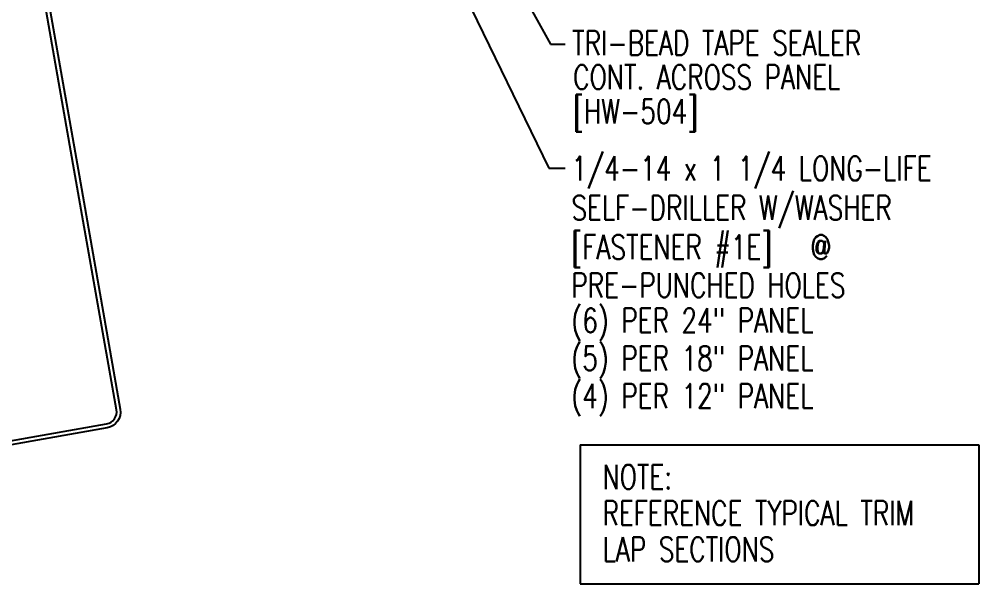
# Model space of a CAD drawing. Extents: x 0.1 to 45.2, y 9.8 to 35.6.
# Drawn here: x 11.17 to 25.97, y 9.78 to 18.48 of the extents above; entities that cross this region are included whole.
import ezdxf

# ---------------------------------------------------------------- set-up
doc = ezdxf.new("R2010")
doc.units = 0
doc.header["$LTSCALE"] = 4
doc.header["$MEASUREMENT"] = 0
doc.layers.get('0').update_dxf_attribs({"linetype": 'CONTINUOUS'})
for name, color, linetype in [('DIM', 2, 'CONTINUOUS'), ('STLA', 10, 'CONTINUOUS'), ('TEXT', 2, 'CONTINUOUS')]:
    doc.layers.add(name, color=color, linetype=linetype)
doc.styles.add('TEXT1', font='ROMANS.shx', dxfattribs={"width": 0.75, "height": 0.375})
doc.dimstyles.new('DETAIL$7', dxfattribs={"dimscale": 4, "dimtxt": 0.09375, "dimasz": 0.125, "dimexe": 0.0625, "dimexo": 0.125, "dimgap": 0.0625, "dimtad": 1, "dimdec": 4, "dimzin": 3, "dimdsep": 46, "dimlunit": 4, "dimtxsty": 'TEXT1', "dimblk": 'ARCHTICK', "dimcen": 0.0625, "dimclrd": 7, "dimclre": 7, "dimclrt": 2, "dimadec": 0, "dimazin": 0, "dimtfac": 1, "dimtdec": 4, "dimtmove": 0, "dimatfit": 3, "dimfxl": 0, "dimfrac": 2, "dimtolj": 1, "dimtzin": 3, "dimarcsym": 0})

# ---------------------------------------------------------------- blocks, each defined once
blk = doc.blocks.new('_ArchTick')
at = {"color": 0, "linetype": 'ByBlock', "const_width": 0.15}
blk.add_lwpolyline([(-0.5, -0.5), (0.5, 0.5)], dxfattribs=at)
blk = doc.blocks.new('A$C30686E82')
for p, q in [((-2.715, 0.761), (3.437, 0.761)), ((-2.715, 0.761), (-2.715, -1.379)), ((3.437, 0.761), (3.437, -1.379)), ((-2.715, -1.379), (3.437, -1.379))]:
    blk.add_line(p, q)
at = {"layer": 'TEXT', "style": 'TEXT1', "width": 0.75}
for s, p in [('NOTE:', (-2.368, 0.081)), ('REFERENCE TYPICAL TRIM', (-2.368, -0.477)), ('LAP SECTIONS', (-2.368, -1.035))]:
    blk.add_text(s, height=0.375, dxfattribs=at).set_placement(p)
blk = doc.blocks.new('FD-F1e')
at = {"layer": 'TEXT', "style": 'TEXT1', "width": 0.75}
for s, p in [('1/4-14 x 1 1/4 LONG-LIFE', (0.0047, -0.0408)), ('SELF-DRILLER W/WASHER', (0.0047, -0.1926)), ('[FASTENER #1E]', (0.0047, -0.3444))]:
    blk.add_text(s, height=0.09375, dxfattribs=at).set_placement(p)
blk.add_attdef('(QUANTITY)', (0.9263, -0.3444), '', height=0.0938, dxfattribs=at)

msp = doc.modelspace()

# ---------------------------------------------------------------- linework, layer by layer
at = {"layer": 'STLA'}
msp.add_lwpolyline([(9.78002, 12.44078), (10.38112, 11.9364, 0.22169466), (10.5342, 11.89538), (12.51601, 12.24483, 0.41421356), (12.6681, 12.46204), (12.01645, 16.15773), (11.3648, 19.85342, -0.41421356), (11.5654, 20.1399), (13.30101, 20.44594, -0.22169466), (13.50292, 20.39184), (14.10402, 19.88745), (14.06558, 19.84164), (13.46448, 20.34603, 0.22169466), (13.3114, 20.38704), (11.57579, 20.08101, 0.41421356), (11.4237, 19.8638), (12.07535, 16.16811), (12.727, 12.47242, -0.41421356), (12.5264, 12.18594), (10.54459, 11.83649, -0.22169466), (10.34268, 11.89059), (9.74158, 12.39498)], format="xyb", close=True, dxfattribs=at)

# ---------------------------------------------------------------- block references
msp.add_blockref('A$C30686E82', (22.53552, 11.15939))
at = {"layer": 'TEXT', "xscale": 4, "yscale": 4, "zscale": 4}
msp.add_blockref('FD-F1e', (19.66855, 16.16033), dxfattribs=at).add_auto_attribs({'(QUANTITY)': '@'})

# ---------------------------------------------------------------- texts
at = {"layer": 'TEXT', "style": 'TEXT1', "width": 0.75}
for s, p in [('TRI-BEAD TAPE SEALER', (19.69938, 17.93115)), ('CONT. ACROSS PANEL', (19.71471, 17.40379)), ('[HW-504]', (19.71471, 16.8749)), ('PRE-PUNCHED HOLES', (19.68555, 14.19638)), ('(6) PER 24" PANEL', (19.68555, 13.65203)), ('(5) PER 18" PANEL', (19.68555, 13.0704)), ('(4) PER 12" PANEL', (19.68555, 12.48878))]:
    msp.add_text(s, height=0.375, dxfattribs=at).set_placement(p)

# ---------------------------------------------------------------- leaders
at = {"layer": 'DIM'}
for points in [[(16.80361, 22.75567), (19.36301, 18.10086), (19.58966, 18.10086)], [(16.62796, 21.75801), (19.33782, 16.18904), (19.58966, 16.18904)], [(11.76434, 19.77821), (9.10291, 17.32825), (8.82676, 17.32825)]]:
    msp.add_leader(points, dimstyle='DETAIL$7', dxfattribs=at)

doc.saveas('drawing.dxf')
